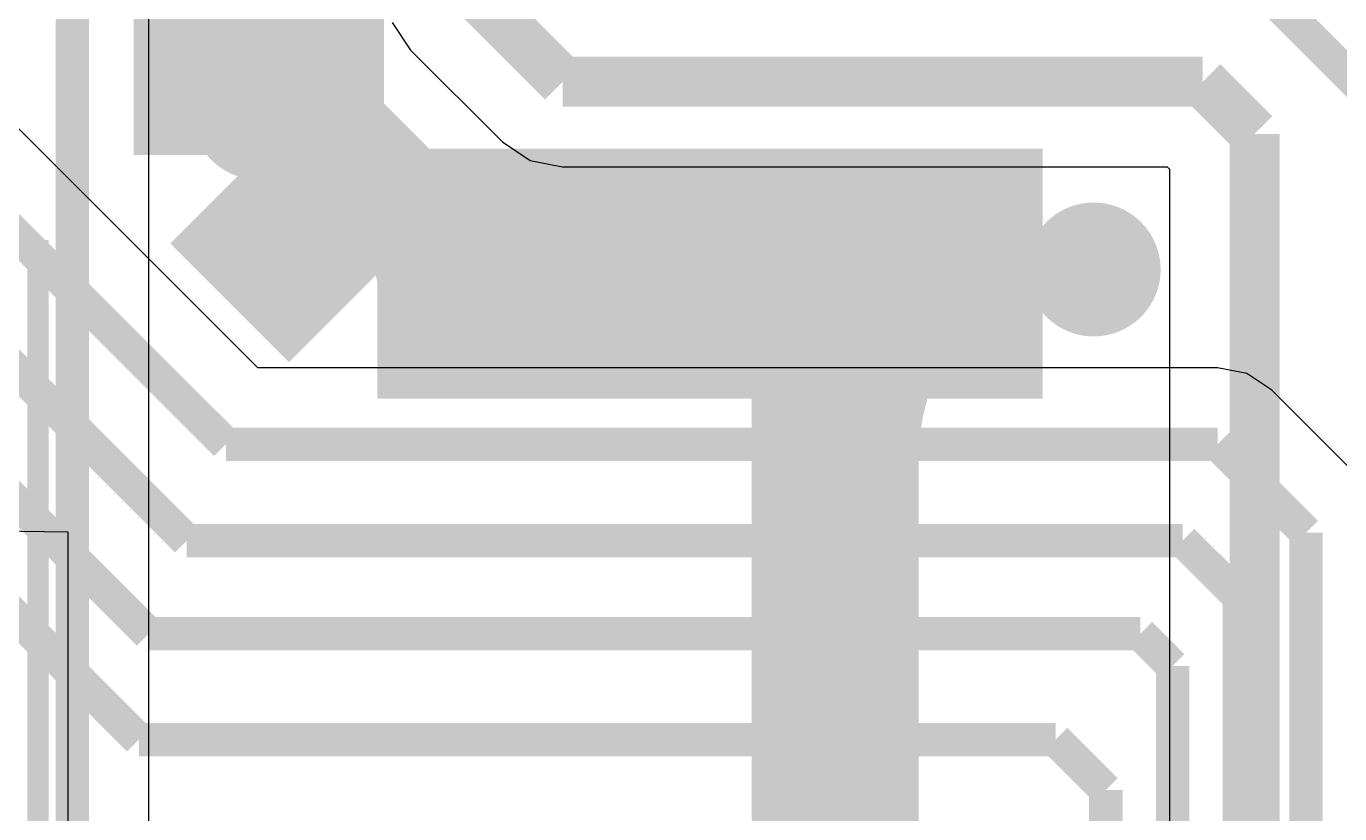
# Model space of a CAD drawing. Extents: x 81 to 196, y 150 to 213.
# Drawn here: x 175.98 to 183.86, y 165.13 to 169.85 of the extents above; entities that cross this region are included whole.
import ezdxf

# ---------------------------------------------------------------- set-up
doc = ezdxf.new("R2010")
doc.units = 0
doc.header["$MEASUREMENT"] = 0
for name, color, linetype in [('BOTTOMLAYER', 5, 'CONTINUOUS'), ('BOTTOMOVERLAY', 54, 'CONTINUOUS'), ('BOTTOMSOLDER', 6, 'CONTINUOUS'), ('TOPLAYER', 1, 'CONTINUOUS')]:
    doc.layers.add(name, color=color, linetype=linetype)

msp = doc.modelspace()

# ---------------------------------------------------------------- linework, layer by layer
at = {"layer": 'BOTTOMLAYER'}
for p, q in [((177.371223, 167.803241), (175.746606, 169.427858)), ((183.124775, 167.803241), (177.371223, 167.803241)), ((183.300357, 167.768316), (183.124775, 167.803241)), ((183.449206, 167.668857), (183.300357, 167.768316)), ((183.979279, 167.138784), (183.449206, 167.668857)), ((176.234974, 166.817426), (173.829873, 166.850012)), ((176.234974, 164.912426), (176.234974, 166.817426))]:
    msp.add_line(p, q, dxfattribs=at)
at = {"layer": 'BOTTOMLAYER', "const_width": 0.2}
for points in [[(177.181175, 167.344425), (175.422174, 169.103426)], [(176.946174, 166.766626), (175.218974, 168.493826)], [(176.717574, 166.207826), (175.066574, 167.858826)], [(176.658976, 165.572826), (174.922975, 167.308827)], [(183.124775, 167.344425), (177.181175, 167.344425)], [(183.654847, 166.814353), (183.124775, 167.344425)], [(183.654847, 162.249998), (183.654847, 166.814353)], [(182.915174, 166.766626), (176.946174, 166.766626)], [(183.254797, 166.427003), (182.915174, 166.766626)], [(183.254797, 162.249998), (183.254797, 166.427003)], [(182.661174, 166.207826), (176.717574, 166.207826)], [(182.854773, 166.014227), (182.661174, 166.207826)], [(182.854773, 162.249998), (182.854773, 166.014227)], [(182.153174, 165.572826), (176.658976, 165.572826)], [(182.454774, 165.271226), (182.153174, 165.572826)], [(182.454774, 162.249998), (182.454774, 165.271226)]]:
    msp.add_lwpolyline(points, dxfattribs=at)
at = {"layer": 'BOTTOMOVERLAY', "const_width": 0.127}
msp.add_lwpolyline([(176.054761, 157.849956), (176.054761, 168.570026)], dxfattribs=at)
at = {"layer": 'BOTTOMSOLDER', "const_width": 0.401599}
for points in [[(177.377974, 169.131226, 1), (177.377974, 169.532826, 1)], [(178.470174, 168.242226, 1), (178.470174, 168.643826, 1)], [(182.381774, 168.191426, 1), (182.381774, 168.593026, 1)], [(179.536974, 168.166026, 1), (179.536974, 168.567626, 1)], [(180.629174, 168.166026, 1), (180.629174, 168.567626, 1)], [(181.492774, 168.166026, 1), (181.492774, 168.567626, 1)]]:
    msp.add_lwpolyline(points, format="xyb", close=True, dxfattribs=at)
at = {"layer": 'TOPLAYER'}
for p, q in [((176.719189, 169.230439), (176.719189, 176.748826)), ((178.176984, 169.873534), (178.287495, 169.708144)), ((178.287495, 169.708144), (178.838497, 169.157144)), ((176.719192, 169.230426), (176.719189, 169.230439)), ((176.719192, 163.417443), (176.719192, 169.230426)), ((178.838497, 169.157144), (179.003886, 169.046634)), ((179.003886, 169.046634), (179.198976, 169.007828)), ((179.198976, 169.007828), (182.823213, 169.007828)), ((182.823213, 169.007828), (182.837178, 168.993863)), ((182.837178, 168.993863), (182.837178, 161.749633))]:
    msp.add_line(p, q, dxfattribs=at)
for points, const_width in [([(177.377974, 169.078026), (177.377974, 177.383826)], 1.5), ([(176.260374, 169.230426), (176.260374, 176.748826)], 0.2), ([(179.198976, 169.517624), (178.647974, 170.068626)], 0.299999), ([(183.981974, 169.484426), (183.397774, 170.068626)], 0.2), ([(178.089174, 168.366826), (177.377974, 169.078026)], 1.5), ([(183.034376, 169.517624), (179.198976, 169.517624)], 0.299999), ([(183.346974, 169.205026), (183.034376, 169.517624)], 0.299999), ([(183.346974, 161.432626), (183.346974, 169.205026)], 0.299999), ([(176.260377, 157.089226), (176.260377, 169.230426)], 0.2), ([(182.076974, 168.366826), (178.089174, 168.366826)], 1.5), ([(180.832374, 160.848426), (180.832374, 168.366826)], 1.000001)]:
    msp.add_lwpolyline(points, dxfattribs=dict(at, const_width=const_width))
for points, const_width in [([(177.377974, 169.182026, 1), (177.377974, 169.482026, 1)], 0.299999), ([(181.351352, 168.258249, 1), (181.351352, 168.758248, 1)], 0.499999), ([(178.470174, 168.293026, 1), (178.470174, 168.593026, 1)], 0.299999), ([(179.536974, 168.216826, 1), (179.536974, 168.516826, 1)], 0.299999), ([(180.629174, 168.216826, 1), (180.629174, 168.516826, 1)], 0.299999), ([(181.492774, 168.216826, 1), (181.492774, 168.516826, 1)], 0.299999), ([(180.832374, 167.005325, 1), (180.832374, 167.505324, 1)], 0.499999)]:
    msp.add_lwpolyline(points, format="xyb", close=True, dxfattribs=dict(at, const_width=const_width))
at = {"layer": 'TOPLAYER', "const_width": 1.000001}
msp.add_lwpolyline([(180.832374, 167.255325, -0.198912), (181.351352, 168.508248)], format="xyb", dxfattribs=at)

doc.saveas('drawing.dxf')
